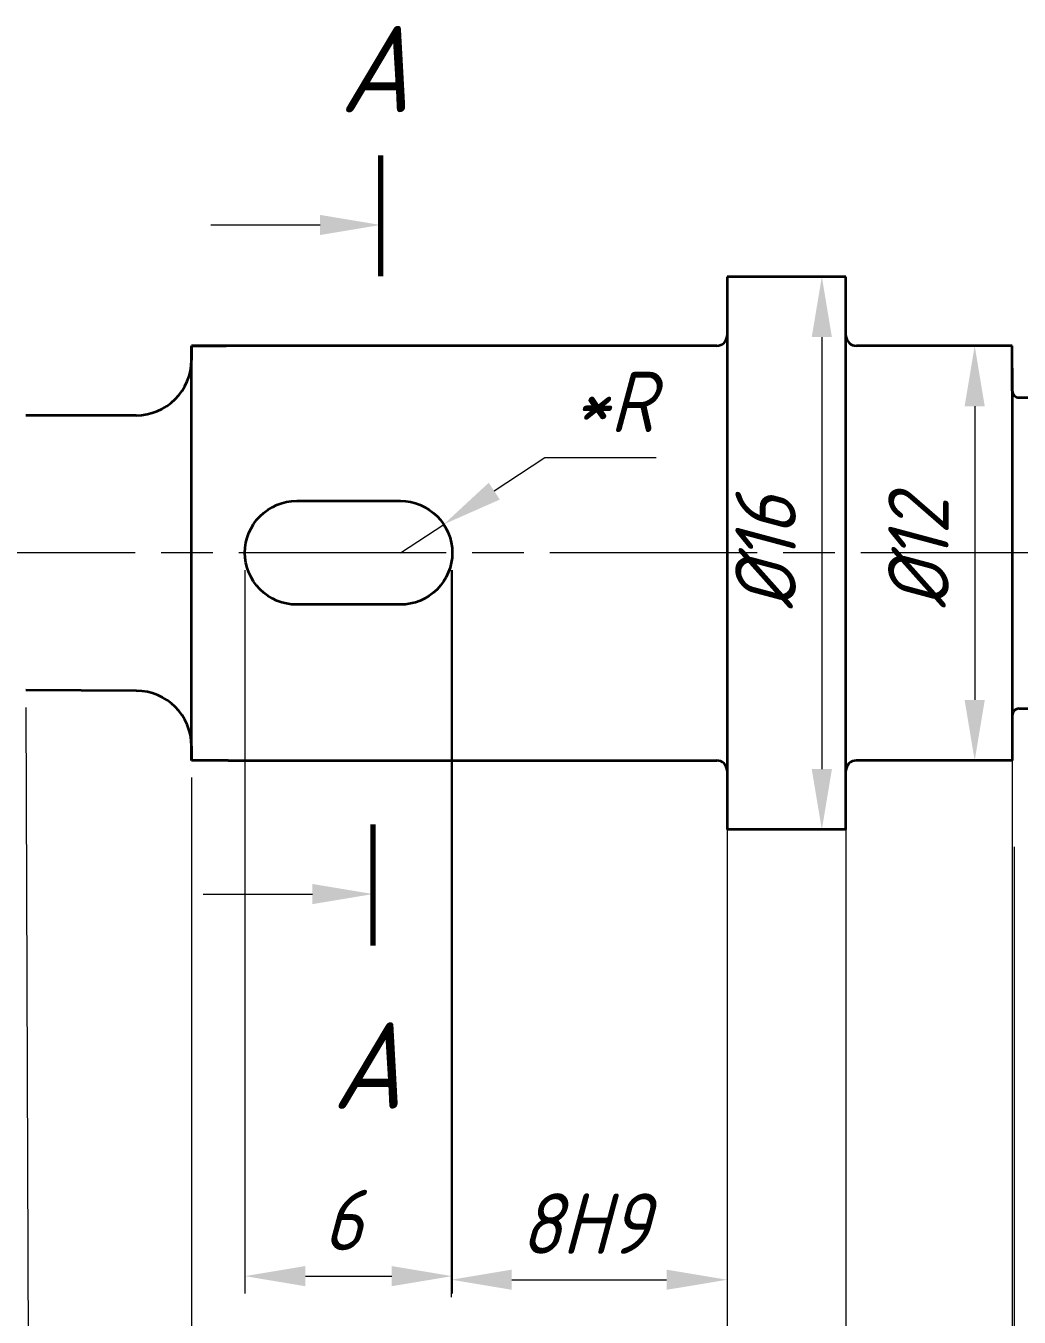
# Model space of a CAD drawing. Header units: millimetres. Extents: x 0 to 594, y 0 to 489.
# Drawn here: x 391.4 to 448.8, y 213 to 287.7 of the extents above; entities that cross this region are included whole.
import ezdxf

# ---------------------------------------------------------------- set-up
doc = ezdxf.new("R2010")
doc.units = ezdxf.units.MM
doc.linetypes.add('AM_ISO08W050', pattern=[18, 12, -1.5, 3, -1.5])
for name, color, linetype, lineweight in [('AM_5', 3, 'Continuous', 15), ('AM_7', 4, 'AM_ISO08W050', 15), ('основные', 7, 'Continuous', 35), ('оч жирные', 7, 'Continuous', 70)]:
    doc.layers.add(name, color=color, linetype=linetype, lineweight=lineweight)
doc.styles.get("Standard").update_dxf_attribs({"font": 'GENISO.SHX', "oblique": 15})
doc.dimstyles.new('AM_GOST$0', dxfattribs={"dimtxt": 3.5, "dimasz": 3.5, "dimexe": 1, "dimexo": 1, "dimgap": 1.5, "dimtad": 1, "dimtoh": 1, "dimtxsty": 'Standard', "dimcen": 0, "dimclrd": 256, "dimclre": 256, "dimclrt": 2, "dimadec": 0, "dimazin": 2, "dimtp": 0.1, "dimtm": 0.1, "dimtfac": 0.71, "dimtmove": 0, "dimatfit": 3, "dimfxl": 1, "dimtolj": 1, "dimlwd": -1, "dimlwe": -1, "dimarcsym": 1})
doc.dimstyles.new('AM_GOST$4', dxfattribs={"dimtxt": 3.5, "dimasz": 3.5, "dimexe": 1, "dimexo": 1, "dimgap": 1.5, "dimtad": 1, "dimtoh": 1, "dimtxsty": 'Standard', "dimcen": 0, "dimclrd": 256, "dimclre": 256, "dimclrt": 2, "dimadec": 0, "dimazin": 2, "dimtp": 0.1, "dimtm": 0.1, "dimtfac": 0.71, "dimtdec": 3, "dimtmove": 0, "dimatfit": 3, "dimfxl": 1, "dimtolj": 1, "dimlwd": -1, "dimlwe": -1, "dimarcsym": 1})

# ---------------------------------------------------------------- blocks, each defined once
blk = doc.blocks.new('*D9')
at = {"layer": 'AM_5', "linetype": 'ByBlock', "transparency": 16777216}
for p, q in [((101.108, 256.259), (101.108, 171.029)), ((482.445, 256.244), (482.445, 171.029)), ((104.608, 172.029), (478.945, 172.029))]:
    blk.add_line(p, q, dxfattribs=at)
at = {"layer": 'AM_5', "transparency": 16777216}
for points in [[(104.608, 172.613), (104.608, 171.446), (101.108, 172.029)], [(478.945, 172.613), (478.945, 171.446), (482.445, 172.029)]]:
    blk.add_solid(points, dxfattribs=at)
at = {"layer": 'Defpoints', "color": 0, "transparency": 16777216}
for p in [(101.108, 257.259), (482.445, 257.244), (482.445, 172.029)]:
    blk.add_point(p, dxfattribs=at)
at = {"layer": 'AM_5', "color": 2, "transparency": 16777216, "insert": (291.777, 175.279), "char_height": 3.5, "attachment_point": 5}
blk.add_mtext('\\A1;180', dxfattribs=at)
blk = doc.blocks.new('*D10')
at = {"layer": 'AM_5', "linetype": 'ByBlock', "transparency": 16777216}
for p, q in [((391.366, 248.293), (391.599, 185.367)), ((113.168, 247.266), (113.4, 184.34)), ((116.896, 185.353), (388.095, 186.354))]:
    blk.add_line(p, q, dxfattribs=at)
at = {"layer": 'AM_5', "transparency": 16777216}
for points in [[(388.093, 186.937), (388.097, 185.771), (391.595, 186.367)], [(116.894, 185.936), (116.898, 184.769), (113.396, 185.34)]]:
    blk.add_solid(points, dxfattribs=at)
at = {"layer": 'Defpoints', "color": 0, "transparency": 16777216}
for p in [(391.362, 249.293), (113.164, 248.266), (391.595, 186.367)]:
    blk.add_point(p, dxfattribs=at)
at = {"layer": 'AM_5', "color": 2, "transparency": 16777216, "insert": (252.484, 189.103), "char_height": 3.5, "attachment_point": 5, "rotation": 0.21153}
blk.add_mtext('\\A1;135{}{\\C2; H8}', dxfattribs=at)
blk = doc.blocks.new('*D11')
at = {"layer": 'AM_5', "linetype": 'ByBlock', "transparency": 16777216}
for p, q in [((448.445, 248.428), (448.443, 185.601)), ((482.445, 248.427), (482.443, 185.599)), ((478.943, 186.599), (451.943, 186.6))]:
    blk.add_line(p, q, dxfattribs=at)
at = {"layer": 'AM_5', "transparency": 16777216}
for points in [[(451.943, 187.184), (451.943, 186.017), (448.443, 186.601)], [(478.943, 187.183), (478.943, 186.016), (482.443, 186.599)]]:
    blk.add_solid(points, dxfattribs=at)
at = {"layer": 'Defpoints', "color": 0, "transparency": 16777216}
for p in [(448.445, 249.428), (482.445, 249.427), (448.443, 186.601)]:
    blk.add_point(p, dxfattribs=at)
at = {"layer": 'AM_5', "color": 2, "transparency": 16777216, "insert": (466.975, 189.85), "char_height": 3.5, "attachment_point": 5, "rotation": 359.99781}
blk.add_mtext('\\A1;12{}{\\C2; H9}', dxfattribs=at)
blk = doc.blocks.new('*D12')
at = {"layer": 'AM_5', "linetype": 'ByBlock', "transparency": 16777216}
for p, q in [((400.948, 244.234), (400.948, 185.238)), ((431.945, 244.233), (431.945, 185.238)), ((404.448, 186.238), (428.445, 186.238))]:
    blk.add_line(p, q, dxfattribs=at)
at = {"layer": 'AM_5', "transparency": 16777216}
for points in [[(404.448, 186.821), (404.448, 185.655), (400.948, 186.238)], [(428.445, 186.821), (428.445, 185.655), (431.945, 186.238)]]:
    blk.add_solid(points, dxfattribs=at)
at = {"layer": 'Defpoints', "color": 0, "transparency": 16777216}
for p in [(400.948, 245.234), (431.945, 245.233), (431.945, 186.238)]:
    blk.add_point(p, dxfattribs=at)
at = {"layer": 'AM_5', "color": 2, "transparency": 16777216, "insert": (419.006, 189.488), "char_height": 3.5, "attachment_point": 5}
blk.add_mtext('\\A1;15{}{\\C2; H8}', dxfattribs=at)
blk = doc.blocks.new('*D13')
at = {"layer": 'AM_5', "linetype": 'ByBlock', "transparency": 16777216}
for p, q in [((431.945, 240.229), (431.945, 185.411)), ((448.549, 240.228), (448.549, 185.411)), ((435.445, 186.411), (445.049, 186.411))]:
    blk.add_line(p, q, dxfattribs=at)
at = {"layer": 'AM_5', "transparency": 16777216}
for points in [[(435.445, 186.994), (435.445, 185.828), (431.945, 186.411)], [(445.049, 186.994), (445.049, 185.828), (448.549, 186.411)]]:
    blk.add_solid(points, dxfattribs=at)
at = {"layer": 'Defpoints', "color": 0, "transparency": 16777216}
for p in [(431.945, 241.229), (448.549, 241.228), (448.549, 186.411)]:
    blk.add_point(p, dxfattribs=at)
at = {"layer": 'AM_5', "color": 2, "transparency": 16777216, "insert": (440.967, 189.661), "char_height": 3.5, "attachment_point": 5}
blk.add_mtext('\\A1;8{}{\\C2; H8}', dxfattribs=at)
blk = doc.blocks.new('*D14')
at = {"layer": 'AM_5', "linetype": 'ByBlock', "transparency": 16777216}
for p, q in [((438.823, 268.229), (438.823, 195.008)), ((448.446, 268.228), (448.446, 195.008)), ((435.323, 196.008), (431.823, 196.008)), ((448.446, 196.008), (438.823, 196.008)), ((451.946, 196.008), (455.446, 196.008))]:
    blk.add_line(p, q, dxfattribs=at)
at = {"layer": 'AM_5', "transparency": 16777216}
for points in [[(435.323, 196.591), (435.323, 195.424), (438.823, 196.008)], [(451.946, 196.591), (451.946, 195.424), (448.446, 196.008)]]:
    blk.add_solid(points, dxfattribs=at)
at = {"layer": 'Defpoints', "color": 0, "transparency": 16777216}
for p in [(438.823, 269.229), (448.446, 269.228), (438.823, 196.008)]:
    blk.add_point(p, dxfattribs=at)
at = {"layer": 'AM_5', "color": 2, "transparency": 16777216, "insert": (443.635, 199.258), "char_height": 3.5, "attachment_point": 5}
blk.add_mtext('\\A1;5', dxfattribs=at)
blk = doc.blocks.new('*D15')
at = {"layer": 'AM_5', "linetype": 'ByBlock', "transparency": 16777216}
for p, q in [((415.983, 256.247), (415.983, 214.173)), ((431.945, 244.228), (431.945, 214.173)), ((419.483, 215.173), (428.445, 215.173))]:
    blk.add_line(p, q, dxfattribs=at)
at = {"layer": 'AM_5', "transparency": 16777216}
for points in [[(419.483, 215.757), (419.483, 214.59), (415.983, 215.173)], [(428.445, 215.757), (428.445, 214.59), (431.945, 215.173)]]:
    blk.add_solid(points, dxfattribs=at)
at = {"layer": 'Defpoints', "color": 0, "transparency": 16777216}
for p in [(415.983, 257.247), (431.945, 245.228), (431.945, 215.173)]:
    blk.add_point(p, dxfattribs=at)
at = {"layer": 'AM_5', "color": 2, "transparency": 16777216, "insert": (423.719, 218.423), "char_height": 3.5, "attachment_point": 5}
blk.add_mtext('\\A1;8Н9', dxfattribs=at)
blk = doc.blocks.new('*D16')
at = {"layer": 'AM_5', "linetype": 'ByBlock', "transparency": 16777216}
for p, q in [((404.04, 256.247), (404.04, 214.381)), ((416.04, 256.247), (416.04, 214.381)), ((407.54, 215.381), (412.54, 215.381))]:
    blk.add_line(p, q, dxfattribs=at)
at = {"layer": 'AM_5', "transparency": 16777216}
for points in [[(407.54, 215.964), (407.54, 214.798), (404.04, 215.381)], [(412.54, 215.964), (412.54, 214.798), (416.04, 215.381)]]:
    blk.add_solid(points, dxfattribs=at)
at = {"layer": 'Defpoints', "color": 0, "transparency": 16777216}
for p in [(404.04, 257.247), (416.04, 257.247), (416.04, 215.381)]:
    blk.add_point(p, dxfattribs=at)
at = {"layer": 'AM_5', "color": 2, "transparency": 16777216, "insert": (409.701, 218.631), "char_height": 3.5, "attachment_point": 5}
blk.add_mtext('\\A1;6', dxfattribs=at)
blk = doc.blocks.new('*D30')
at = {"layer": 'AM_5', "linetype": 'ByBlock', "transparency": 16777216}
for p, q in [((447.014, 269.228), (447.271, 269.228)), ((446.271, 265.728), (446.271, 248.728)), ((447.013, 245.228), (447.271, 245.228))]:
    blk.add_line(p, q, dxfattribs=at)
at = {"layer": 'AM_5', "transparency": 16777216}
for points in [[(445.688, 265.728), (446.855, 265.728), (446.271, 269.228)], [(445.688, 248.728), (446.855, 248.728), (446.271, 245.228)]]:
    blk.add_solid(points, dxfattribs=at)
at = {"layer": 'Defpoints', "color": 0, "transparency": 16777216}
for p in [(446.014, 269.228), (446.013, 245.228), (446.271, 245.228)]:
    blk.add_point(p, dxfattribs=at)
at = {"layer": 'AM_5', "color": 2, "transparency": 16777216, "insert": (443.021, 257.228), "char_height": 3.5, "attachment_point": 5, "rotation": 90}
blk.add_mtext('\\A1;%%C12', dxfattribs=at)
blk = doc.blocks.new('*D31')
at = {"layer": 'AM_5', "linetype": 'ByBlock', "transparency": 16777216}
for p, q in [((436.385, 273.229), (438.426, 273.229)), ((437.426, 269.729), (437.426, 244.729)), ((436.383, 241.229), (438.426, 241.229))]:
    blk.add_line(p, q, dxfattribs=at)
at = {"layer": 'AM_5', "transparency": 16777216}
for points in [[(436.843, 269.729), (438.01, 269.729), (437.426, 273.229)], [(436.843, 244.729), (438.01, 244.729), (437.426, 241.229)]]:
    blk.add_solid(points, dxfattribs=at)
at = {"layer": 'Defpoints', "color": 0, "transparency": 16777216}
for p in [(435.385, 273.229), (435.383, 241.229), (437.426, 241.229)]:
    blk.add_point(p, dxfattribs=at)
at = {"layer": 'AM_5', "color": 2, "transparency": 16777216, "insert": (434.176, 257.229), "char_height": 3.5, "attachment_point": 5, "rotation": 90}
blk.add_mtext('\\A1;%%C16', dxfattribs=at)
blk = doc.blocks.new('*D35')
at = {"layer": 'AM_5', "linetype": 'ByBlock', "transparency": 16777216}
for p, q in [((421.398, 262.738), (418.473, 260.816)), ((427.848, 262.738), (421.398, 262.738)), ((413.04, 257.247), (415.547, 258.894))]:
    blk.add_line(p, q, dxfattribs=at)
blk.add_arc((413.04, 257.247), 3, 19.09859, 52.40187, dxfattribs=at)
at = {"layer": 'AM_5', "transparency": 16777216}
blk.add_solid([(418.152, 261.304), (418.793, 260.329), (415.547, 258.894)], dxfattribs=at)
at = {"layer": 'Defpoints', "color": 0, "transparency": 16777216}
for p in [(415.547, 258.894), (413.04, 257.247)]:
    blk.add_point(p, dxfattribs=at)
at = {"layer": 'AM_5', "color": 2, "transparency": 16777216, "insert": (425.373, 265.988), "char_height": 3.5, "attachment_point": 5}
blk.add_mtext('\\A1;*R', dxfattribs=at)

msp = doc.modelspace()

# ---------------------------------------------------------------- linework, layer by layer
at = {"layer": 'AM_5'}
for p, q in [((402.067, 276.221), (408.386, 276.221)), ((401.63, 237.496), (407.949, 237.496))]:
    msp.add_line(p, q, dxfattribs=at)
at = {"layer": 'AM_5', "linetype": 'Continuous'}
for points in [[(408.386, 275.638), (408.386, 276.805), (411.886, 276.221)], [(407.949, 236.912), (407.949, 238.079), (411.449, 237.496)]]:
    msp.add_trace(points, dxfattribs=at)
at = {"layer": 'AM_7'}
msp.add_line((487.685, 257.244), (91.984, 257.261), dxfattribs=at)
at = {"layer": 'основные'}
for p, q in [((438.823, 273.229), (431.946, 273.229)), ((431.946, 273.229), (431.946, 269.829)), ((438.823, 269.829), (438.823, 273.229)), ((431.946, 269.829), (431.945, 244.627)), ((438.822, 244.629), (438.823, 269.828)), ((400.948, 245.23), (400.948, 269.232)), ((400.948, 269.232), (402.948, 269.232)), ((431.346, 269.229), (400.948, 269.229)), ((400.948, 269.229), (400.948, 268.402)), ((448.446, 269.228), (439.423, 269.228)), ((448.446, 266.628), (448.446, 269.228)), ((448.446, 267.928), (448.445, 246.528)), ((448.846, 266.228), (477.449, 266.227)), ((397.749, 265.202), (391.362, 265.202)), ((397.764, 249.261), (391.362, 249.293)), ((448.845, 248.228), (477.449, 248.227)), ((448.445, 247.828), (448.445, 245.228)), ((400.948, 246.061), (400.948, 245.23)), ((403.081, 245.23), (400.948, 245.23)), ((403.081, 245.23), (431.345, 245.227)), ((448.445, 245.228), (439.422, 245.228)), ((431.945, 244.627), (431.945, 241.229)), ((438.822, 241.229), (438.822, 244.629)), ((438.822, 241.229), (431.945, 241.229))]:
    msp.add_line(p, q, dxfattribs=at)
msp.add_lwpolyline([(407.04, 260.247), (413.04, 260.247, -0.414214), (416.04, 257.247), (416.04, 257.247, -0.414214), (413.04, 254.247), (407.04, 254.247, -0.414214), (404.04, 257.247), (404.04, 257.247, -0.414214)], format="xyb", close=True, dxfattribs=at)
for centre, radius, start, end in [((431.346, 269.829), 0.6, 270, 359.99756), ((439.423, 269.828), 0.6, 179.99756, 269.99756), ((397.748, 268.402), 3.2, 269.99459, 359.99814), ((448.846, 266.628), 0.4, 179.99756, 269.99756), ((397.748, 246.061), 3.2, 359.99856, 89.98358), ((448.845, 247.828), 0.4, 89.99756, 179.99903), ((431.345, 244.627), 0.6, 359.99429, 89.99429), ((439.422, 244.628), 0.6, 89.99756, 179.99756)]:
    msp.add_arc(centre, radius, start, end, dxfattribs=at)
at = {"layer": 'оч жирные'}
for p, q in [((411.886, 280.252), (411.886, 273.252)), ((411.449, 241.526), (411.449, 234.526))]:
    msp.add_line(p, q, dxfattribs=at)

# ---------------------------------------------------------------- texts
at = {"layer": 'основные', "char_height": 5, "attachment_point": 1}
for insert in [(409.525, 287.749), (409.088, 230.073)]:
    msp.add_mtext('А', dxfattribs=dict(at, insert=insert))

# ---------------------------------------------------------------- dimensions: what is measured, and where the dimension line sits
at = {"layer": 'AM_5'}
for base, p1, p2, text, picture, middle in [((437.426, 241.229), (435.385, 273.229), (435.383, 241.229), '%%C16', '*D31', (434.176, 257.229)), ((446.271, 245.228), (446.014, 269.228), (446.013, 245.228), '%%C12', '*D30', (443.021, 257.228))]:
    dim = msp.add_linear_dim(base=base, p1=p1, p2=p2, angle=90, text=text, dimstyle='AM_GOST$0', override={"dimpost": ''}, dxfattribs=at)
    dim.commit()
    dim.dimension.update_dxf_attribs({"geometry": picture, "text_midpoint": middle})
for base, p1, p2, angle, text, picture, middle, dimtype in [((438.823, 196.008), (448.446, 269.228), (438.823, 269.229), 0, '5', '*D14', (443.635, 196.008), 160), ((431.945, 215.173), (415.983, 257.247), (431.945, 245.228), 0, '8Н9', '*D15', (423.719, 215.173), 160), ((448.443, 186.601), (482.445, 249.427), (448.445, 249.428), 179.99781, '12{}{\\C2; H9}', '*D11', (466.975, 186.6), 161), ((431.945, 186.238), (400.948, 245.234), (431.945, 245.233), 0, '15{}{\\C2; H8}', '*D12', (419.006, 186.238), 160), ((448.549, 186.411), (431.945, 241.229), (448.549, 241.228), 0, '8{}{\\C2; H8}', '*D13', (440.967, 186.411), 160)]:
    dim = msp.add_linear_dim(base=base, p1=p1, p2=p2, angle=angle, text=text, dimstyle='AM_GOST$0', override={"dimtdec": 3}, dxfattribs=at)
    dim.commit()
    dim.dimension.update_dxf_attribs({"geometry": picture, "text_midpoint": middle, "dimtype": dimtype})
dim = msp.add_radius_dim(center=(413.04, 257.247), mpoint=(415.547, 258.894), text='*R', dimstyle='AM_GOST$4', override={"dimpost": ''}, dxfattribs=at)
dim.commit()
dim.dimension.update_dxf_attribs({"geometry": '*D35', "text_midpoint": (425.373, 265.988)})
dim = msp.add_linear_dim(base=(482.445, 172.029), p1=(101.108, 257.259), p2=(482.445, 257.244), text='180', dimstyle='AM_GOST$0', override={"dimpost": ''}, dxfattribs=at)
dim.commit()
dim.dimension.update_dxf_attribs({"geometry": '*D9', "text_midpoint": (291.777, 175.279)})
dim = msp.add_linear_dim(base=(416.04, 215.381), p1=(404.04, 257.247), p2=(416.04, 257.247), angle=0, text='6', dimstyle='AM_GOST$0', dxfattribs=at)
dim.commit()
dim.dimension.update_dxf_attribs({"geometry": '*D16', "text_midpoint": (409.701, 215.381), "dimtype": 160})
dim = msp.add_aligned_dim(p1=(113.164, 248.266), p2=(391.362, 249.293), distance=-62.927, text='135{}{\\C2; H8}', dimstyle='AM_GOST$0', override={"dimtp": 0.1, "dimtm": 0.1, "dimtdec": 3, "dimtzin": 8}, dxfattribs=at)
dim.commit()
dim.dimension.update_dxf_attribs({"geometry": '*D10', "text_midpoint": (252.484, 189.103)})

doc.saveas('drawing.dxf')
